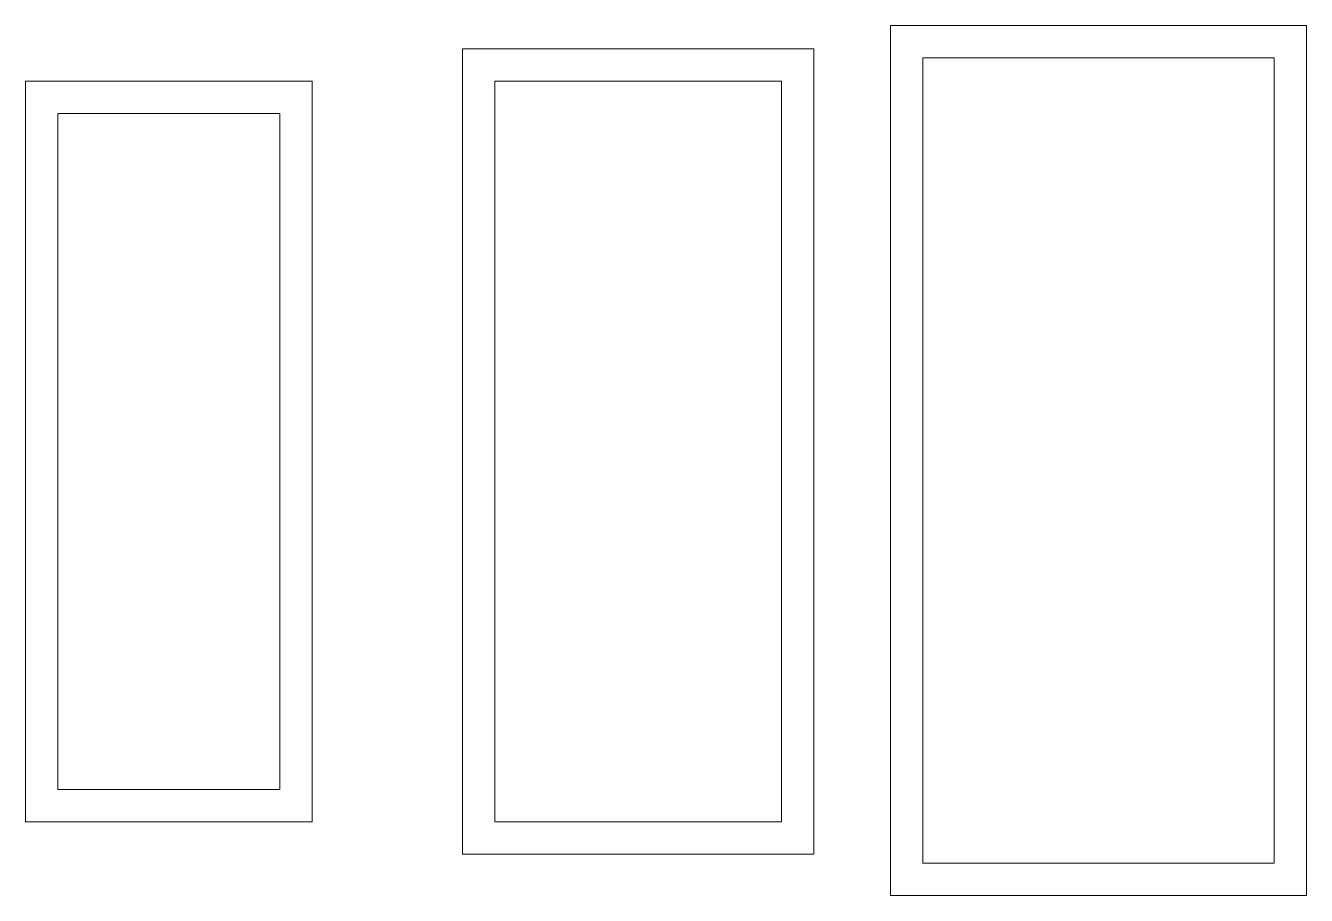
# Model space of a CAD drawing. Header units: millimetres. Extents: x -17 to 182, y -135 to 0.
import ezdxf

# ---------------------------------------------------------------- set-up
doc = ezdxf.new("R2010")
doc.units = ezdxf.units.MM
doc.header["$MEASUREMENT"] = 0
doc.layers.add('Capa 1', color=7, linetype='Continuous')

msp = doc.modelspace()

# ---------------------------------------------------------------- linework, layer by layer
at = {"layer": 'Capa 1', "color": 250, "lineweight": 9}
for points in [[(117.7425, 0.265), (117.7425, 0.265), (117.7425, -134.905), (117.7425, -134.905), (117.7425, -134.905), (117.7425, -134.905), (182.3925, -134.905), (182.3925, -134.905), (182.3925, -134.905), (182.3925, -134.905), (182.3925, 0.265), (182.3925, 0.265), (182.3925, 0.265), (182.3925, 0.265), (117.7425, 0.265), (117.7425, 0.265)], [(51.24, -3.3575), (51.24, -3.3575), (51.24, -128.4775), (51.24, -128.4775), (51.24, -128.4775), (51.24, -128.4775), (105.84, -128.4775), (105.84, -128.4775), (105.84, -128.4775), (105.84, -128.4775), (105.84, -3.3575), (105.84, -3.3575), (105.84, -3.3575), (105.84, -3.3575), (51.24, -3.3575), (51.24, -3.3575)], [(27.885, -8.3825), (27.885, -8.3825), (-16.665, -8.3825), (-16.665, -8.3825), (-16.665, -8.3825), (-16.665, -8.3825), (-16.665, -123.4525), (-16.665, -123.4525), (-16.665, -123.4525), (-16.665, -123.4525), (27.885, -123.4525), (27.885, -123.4525), (27.885, -123.4525), (27.885, -123.4525), (27.885, -8.3825), (27.885, -8.3825)], [(56.265, -123.4525), (56.265, -123.4525), (56.265, -8.3825), (56.265, -8.3825), (56.265, -8.3825), (56.265, -8.3825), (100.815, -8.3825), (100.815, -8.3825), (100.815, -8.3825), (100.815, -8.3825), (100.815, -123.4525), (100.815, -123.4525), (100.815, -123.4525), (100.815, -123.4525), (56.265, -123.4525), (56.265, -123.4525)]]:
    msp.add_open_spline(points, degree=3, knots=[0, 0, 0, 0, 0.25, 0.25, 0.25, 0.25, 0.5, 0.5, 0.5, 0.5, 0.75, 0.75, 0.75, 0.75, 1, 1, 1, 1], dxfattribs=at)
at = {"layer": 'Capa 1', "color": 152, "lineweight": 9}
msp.add_open_spline([(122.7675, -129.88), (122.7675, -129.88), (122.7675, -4.76), (122.7675, -4.76), (122.7675, -4.76), (122.7675, -4.76), (177.3675, -4.76), (177.3675, -4.76), (177.3675, -4.76), (177.3675, -4.76), (177.3675, -129.88), (177.3675, -129.88), (177.3675, -129.88), (177.3675, -129.88), (122.7675, -129.88), (122.7675, -129.88)], degree=3, knots=[0, 0, 0, 0, 0.25, 0.25, 0.25, 0.25, 0.5, 0.5, 0.5, 0.5, 0.75, 0.75, 0.75, 0.75, 1, 1, 1, 1], dxfattribs=at)
at = {"layer": 'Capa 1', "color": 125, "lineweight": 9}
msp.add_open_spline([(56.265, -8.3825), (56.265, -8.3825), (56.265, -123.4525), (56.265, -123.4525), (56.265, -123.4525), (56.265, -123.4525), (100.815, -123.4525), (100.815, -123.4525), (100.815, -123.4525), (100.815, -123.4525), (100.815, -8.3825), (100.815, -8.3825), (100.815, -8.3825), (100.815, -8.3825), (56.265, -8.3825), (56.265, -8.3825)], degree=3, knots=[0, 0, 0, 0, 0.25, 0.25, 0.25, 0.25, 0.5, 0.5, 0.5, 0.5, 0.75, 0.75, 0.75, 0.75, 1, 1, 1, 1], dxfattribs=at)
at = {"layer": 'Capa 1', "color": 127, "lineweight": 9}
msp.add_open_spline([(-11.64, -118.4275), (-11.64, -118.4275), (-11.64, -13.4075), (-11.64, -13.4075), (-11.64, -13.4075), (-11.64, -13.4075), (22.86, -13.4075), (22.86, -13.4075), (22.86, -13.4075), (22.86, -13.4075), (22.86, -118.4275), (22.86, -118.4275), (22.86, -118.4275), (22.86, -118.4275), (-11.64, -118.4275), (-11.64, -118.4275)], degree=3, knots=[0, 0, 0, 0, 0.25, 0.25, 0.25, 0.25, 0.5, 0.5, 0.5, 0.5, 0.75, 0.75, 0.75, 0.75, 1, 1, 1, 1], dxfattribs=at)

doc.saveas('drawing.dxf')
